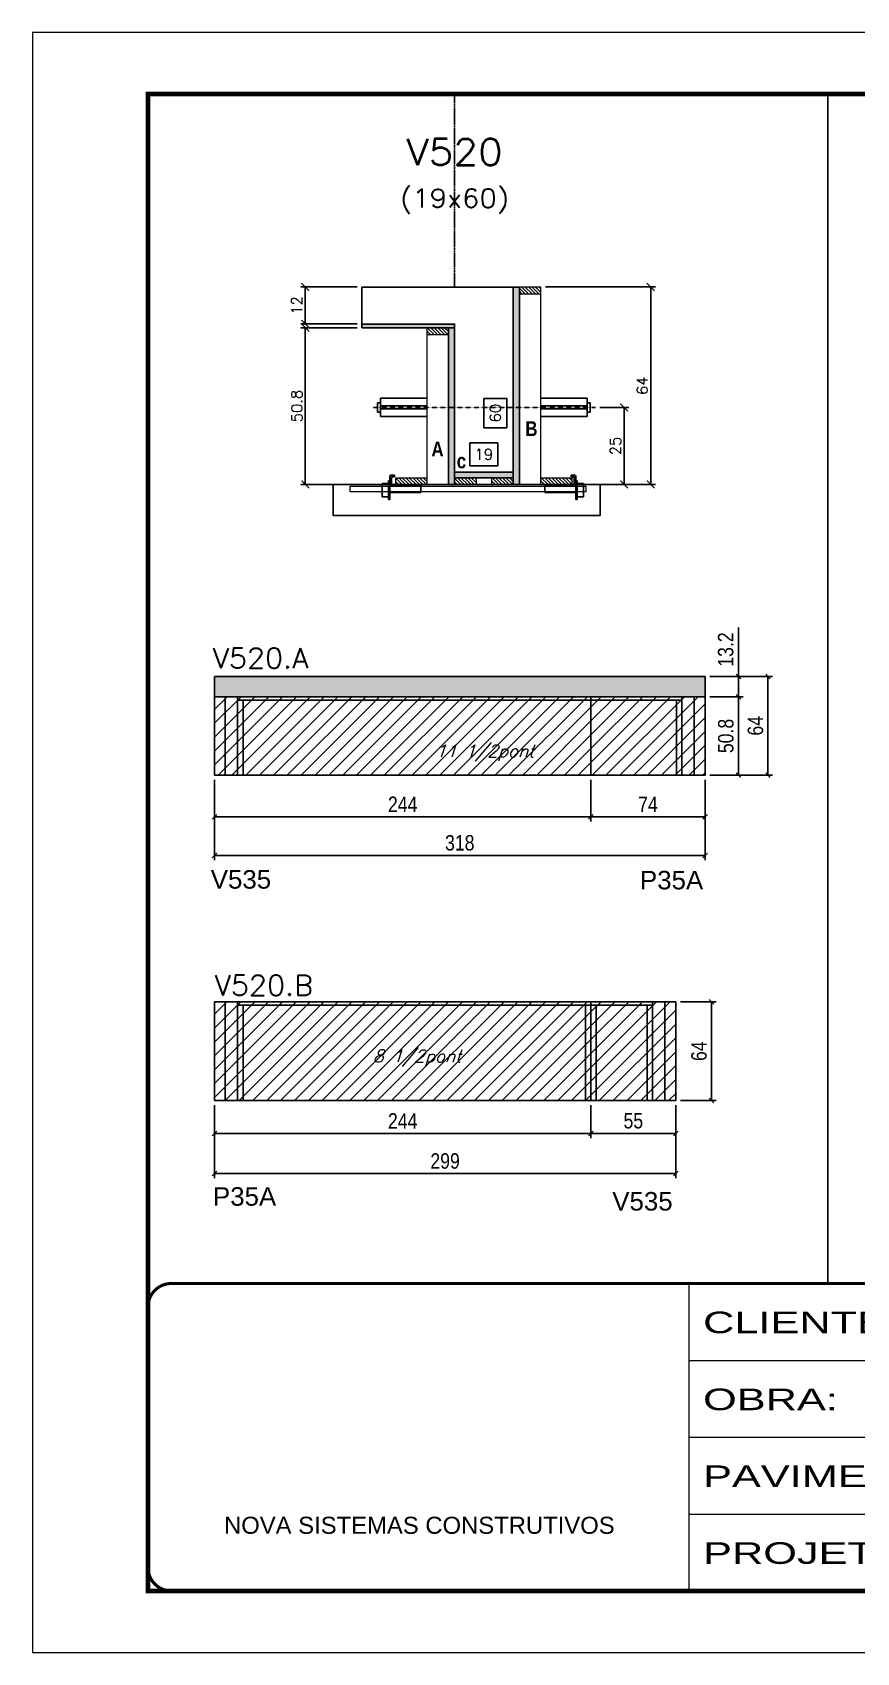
# Model space of a CAD drawing. Extents: x -21493 to -15213, y -12134 to 11887.
# Drawn here: x -16725 to -16191, y 5094 to 6144 of the extents above; entities that cross this region are included whole.
import ezdxf
from ezdxf.enums import TextEntityAlignment as Align

# ---------------------------------------------------------------- set-up
doc = ezdxf.new("R2010")
doc.units = 0
for name, pattern in [('CONTINUO', [0]), ('DASHED', [0.75, 0.5, -0.25]), ('HIDDEN', [0.375, 0.25, -0.125])]:
    doc.linetypes.add(name, pattern=pattern)
for name, color, linetype in [('5', 5, 'Continuous'), ('barrote', 251, 'Continuous'), ('COTA', 241, 'Continuous'), ('Cota Seção (2x)', 4, 'Continuous'), ('detalhes', 4, 'Continuous'), ('Painéis', 200, 'Continuous'), ('presilha', 1, 'Continuous'), ('Reaproveitamento', 251, 'Continuous'), ('SARR_2.2x7', 40, 'Continuous'), ('SARR_3.5x7', 81, 'Continuous'), ('TENSOR', 3, 'Continuous'), ('texto', 7, 'Continuous'), ('Texto de Titulo', 7, 'Continuous'), ('Texto Qtd Sarr', 242, 'Continuous')]:
    doc.layers.add(name, color=color, linetype=linetype)
for name, color, linetype, lineweight in [('CONCRETO', 251, 'Continuous', 25), ('Folhas', 255, 'Continuous', 9), ('Hachura', 251, 'Continuous', 9), ('Madeira', 126, 'Continuous', 18), ('SARRAFO DE PRESSAO', 251, 'DASHED', 9), ('SCO-___-LAJ', 2, 'Continuous', 0), ('Texto Seção', 7, 'Continuous', 15)]:
    doc.layers.add(name, color=color, linetype=linetype, lineweight=lineweight)
doc.styles.add('ARIAL', font='arial.ttf')
doc.styles.add('COTA TECNICA', font='techl___.ttf', dxfattribs={"height": 10})
doc.styles.add('REGUA-120', font='ROMANS.shx', dxfattribs={"height": 15})
doc.styles.add('Romans', font='romans.shx')
doc.styles.get("Standard").update_dxf_attribs({"font": 'arial.ttf'})
doc.styles.add('TECNICA', font='techb___.ttf', dxfattribs={"height": 10})
doc.styles.add('Tecnologia', font='')
doc.styles.get('Tecnologia').set_extended_font_data('Forgotten Futurist')
doc.dimstyles.new('Cota Seção (2x)', dxfattribs={"dimtxt": 7, "dimasz": 5, "dimexe": 3, "dimexo": 3, "dimgap": 2, "dimtad": 3, "dimdec": 1, "dimlfac": 0.5, "dimzin": 12, "dimdsep": 46, "dimtxsty": 'Romans', "dimblk": 'ARCHTICK', "dimcen": 0, "dimclrd": 4, "dimclre": 4, "dimclrt": 1, "dimadec": 1, "dimazin": 3, "dimtfac": 1, "dimtdec": 1, "dimtmove": 0, "dimatfit": 3, "dimldrblk": 'OBLIQUE', "dimfxl": 1, "dimtolj": 1, "dimtzin": 12, "dimarcsym": 0})
doc.dimstyles.new('Cota Seção interna', dxfattribs={"dimtxt": 7, "dimasz": 6, "dimexe": 0.18, "dimexo": 2, "dimgap": -4, "dimtad": 3, "dimdec": 1, "dimlfac": 0.5, "dimzin": 12, "dimdsep": 46, "dimtxsty": 'Romans', "dimblk": 'ARCHTICK', "dimcen": 0.09, "dimse1": 1, "dimse2": 1, "dimsd1": 1, "dimsd2": 1, "dimclrd": 180, "dimclre": 5, "dimclrt": 1, "dimadec": 0, "dimazin": 3, "dimtfac": 1, "dimtdec": 1, "dimtofl": 0, "dimtmove": 0, "dimatfit": 3, "dimldrblk": 'ARCHTICK', "dimfxl": 1, "dimtolj": 1, "dimtzin": 0, "dimarcsym": 0})
doc.dimstyles.new('PAINEL', dxfattribs={"dimtxt": 10, "dimasz": 3, "dimexe": 3, "dimexo": 3, "dimgap": 3, "dimtad": 1, "dimdec": 1, "dimzin": 12, "dimdsep": 46, "dimtxsty": 'COTA TECNICA', "dimblk1": 'OBLIQUE', "dimblk2": 'OBLIQUE', "dimsah": 1, "dimcen": 0.9, "dimclrd": 4, "dimclre": 4, "dimclrt": 240, "dimadec": 1, "dimazin": 3, "dimtfac": 1, "dimtdec": 1, "dimtmove": 0, "dimatfit": 3, "dimfxl": 1, "dimtolj": 1, "dimtzin": 12, "dimarcsym": 0})
pattern_1 = [(45, (-157032.1976, -19152.8167), (-4.49012806, 4.49012806), [])]

# ---------------------------------------------------------------- blocks, each defined once
blk = doc.blocks.new('_Oblique')
at = {"color": 0, "linetype": 'ByBlock', "lineweight": -2}
blk.add_line((-0.5, -0.5), (0.5, 0.5), dxfattribs=at)
blk = doc.blocks.new('*D187')
at = {"layer": 'COTA', "color": 4, "linetype": 'ByBlock', "lineweight": -2, "transparency": 16777216}
for p, q in [((-16606.9, 5660), (-16606.9, 5607.9)), ((-16288.9, 5660), (-16288.9, 5607.9)), ((-16606.9, 5610.9), (-16288.9, 5610.9))]:
    blk.add_line(p, q, dxfattribs=at)
at = {"layer": 'Defpoints', "color": 0, "linetype": 'ByBlock', "transparency": 16777216}
for p in [(-16606.9, 5663), (-16288.9, 5663), (-16288.9, 5610.9)]:
    blk.add_point(p, dxfattribs=at)
at = {"layer": 'COTA', "color": 4, "linetype": 'ByBlock', "lineweight": -2, "transparency": 16777216, "xscale": 3, "yscale": 3, "zscale": 3, "rotation": 180}
blk.add_blockref('_Oblique', (-16606.9, 5610.9), dxfattribs=at)
at = {"layer": 'COTA', "color": 4, "linetype": 'ByBlock', "lineweight": -2, "transparency": 16777216, "xscale": 3, "yscale": 3, "zscale": 3}
blk.add_blockref('_Oblique', (-16288.9, 5610.9), dxfattribs=at)
at = {"layer": 'COTA', "color": 240, "linetype": 'ByBlock', "transparency": 16777216, "insert": (-16447.9, 5619.1), "char_height": 10, "attachment_point": 5, "style": 'COTA TECNICA'}
blk.add_mtext('\\A1;318', dxfattribs=at)
blk = doc.blocks.new('*D188')
at = {"layer": 'COTA', "color": 4, "linetype": 'ByBlock', "lineweight": -2, "transparency": 16777216}
for p, q in [((-16606.9, 5449.1), (-16606.9, 5401.8)), ((-16307.9, 5449.1), (-16307.9, 5401.8)), ((-16606.9, 5404.8), (-16307.9, 5404.8))]:
    blk.add_line(p, q, dxfattribs=at)
at = {"layer": 'Defpoints', "color": 0, "linetype": 'ByBlock', "transparency": 16777216}
for p in [(-16606.9, 5452.1), (-16307.9, 5452.1), (-16307.9, 5404.8)]:
    blk.add_point(p, dxfattribs=at)
at = {"layer": 'COTA', "color": 4, "linetype": 'ByBlock', "lineweight": -2, "transparency": 16777216, "xscale": 3, "yscale": 3, "zscale": 3, "rotation": 180}
blk.add_blockref('_Oblique', (-16606.9, 5404.8), dxfattribs=at)
at = {"layer": 'COTA', "color": 4, "linetype": 'ByBlock', "lineweight": -2, "transparency": 16777216, "xscale": 3, "yscale": 3, "zscale": 3}
blk.add_blockref('_Oblique', (-16307.9, 5404.8), dxfattribs=at)
at = {"layer": 'COTA', "color": 240, "linetype": 'ByBlock', "transparency": 16777216, "insert": (-16457.4, 5412.9), "char_height": 10, "attachment_point": 5, "style": 'COTA TECNICA'}
blk.add_mtext('\\A1;299', dxfattribs=at)
blk = doc.blocks.new('*D189')
at = {"layer": 'COTA', "color": 4, "linetype": 'ByBlock', "lineweight": -2, "transparency": 16777216}
for p, q in [((-16285.9, 5713.8), (-16264.3, 5713.8)), ((-16267.3, 5663), (-16267.3, 5713.8)), ((-16285.9, 5663), (-16264.3, 5663))]:
    blk.add_line(p, q, dxfattribs=at)
at = {"layer": 'Defpoints', "color": 0, "linetype": 'ByBlock', "transparency": 16777216}
for p in [(-16288.9, 5713.8), (-16267.3, 5713.8), (-16288.9, 5663)]:
    blk.add_point(p, dxfattribs=at)
at = {"layer": 'COTA', "color": 4, "linetype": 'ByBlock', "lineweight": -2, "transparency": 16777216, "xscale": 3, "yscale": 3, "zscale": 3}
for p, rotation in [((-16267.3, 5713.8), 90), ((-16267.3, 5663), 270)]:
    blk.add_blockref('_Oblique', p, dxfattribs=dict(at, rotation=rotation))
at = {"layer": 'COTA', "color": 240, "linetype": 'ByBlock', "transparency": 16777216, "insert": (-16275.4, 5688.4), "char_height": 10, "attachment_point": 5, "rotation": 90, "style": 'COTA TECNICA'}
blk.add_mtext('\\A1;50.8', dxfattribs=at)
blk = doc.blocks.new('*D190')
at = {"layer": 'COTA', "color": 4, "linetype": 'ByBlock', "lineweight": -2, "transparency": 16777216}
for p, q in [((-16267.3, 5727), (-16267.3, 5758.7)), ((-16285.9, 5727), (-16264.3, 5727)), ((-16267.3, 5713.8), (-16267.3, 5727)), ((-16285.9, 5713.8), (-16264.3, 5713.8))]:
    blk.add_line(p, q, dxfattribs=at)
at = {"layer": 'Defpoints', "color": 0, "linetype": 'ByBlock', "transparency": 16777216}
for p in [(-16288.9, 5727), (-16267.3, 5727), (-16288.9, 5713.8)]:
    blk.add_point(p, dxfattribs=at)
at = {"layer": 'COTA', "color": 4, "linetype": 'ByBlock', "lineweight": -2, "transparency": 16777216, "xscale": 3, "yscale": 3, "zscale": 3}
for p, rotation in [((-16267.3, 5727), 90), ((-16267.3, 5713.8), 270)]:
    blk.add_blockref('_Oblique', p, dxfattribs=dict(at, rotation=rotation))
at = {"layer": 'COTA', "color": 240, "linetype": 'ByBlock', "transparency": 16777216, "insert": (-16275.5, 5744.4), "char_height": 10, "attachment_point": 5, "rotation": 90, "style": 'COTA TECNICA'}
blk.add_mtext('\\A1;13.2', dxfattribs=at)
blk = doc.blocks.new('*D191')
at = {"layer": 'COTA', "color": 4, "linetype": 'ByBlock', "lineweight": -2, "transparency": 16777216}
for p, q in [((-16285.9, 5727), (-16245.1, 5727)), ((-16248.1, 5663), (-16248.1, 5727)), ((-16285.9, 5663), (-16245.1, 5663))]:
    blk.add_line(p, q, dxfattribs=at)
at = {"layer": 'Defpoints', "color": 0, "linetype": 'ByBlock', "transparency": 16777216}
for p in [(-16288.9, 5727), (-16248.1, 5727), (-16288.9, 5663)]:
    blk.add_point(p, dxfattribs=at)
at = {"layer": 'COTA', "color": 4, "linetype": 'ByBlock', "lineweight": -2, "transparency": 16777216, "xscale": 3, "yscale": 3, "zscale": 3}
for p, rotation in [((-16248.1, 5727), 90), ((-16248.1, 5663), 270)]:
    blk.add_blockref('_Oblique', p, dxfattribs=dict(at, rotation=rotation))
at = {"layer": 'COTA', "color": 240, "linetype": 'ByBlock', "transparency": 16777216, "insert": (-16256.2, 5695), "char_height": 10, "attachment_point": 5, "rotation": 90, "style": 'COTA TECNICA'}
blk.add_mtext('\\A1;64', dxfattribs=at)
blk = doc.blocks.new('*D192')
at = {"layer": 'COTA', "color": 4, "linetype": 'ByBlock', "lineweight": -2, "transparency": 16777216}
for p, q in [((-16304.9, 5516.1), (-16281.7, 5516.1)), ((-16284.7, 5516.1), (-16284.7, 5452.1)), ((-16304.9, 5452.1), (-16281.7, 5452.1))]:
    blk.add_line(p, q, dxfattribs=at)
at = {"layer": 'Defpoints', "color": 0, "linetype": 'ByBlock', "transparency": 16777216}
for p in [(-16307.9, 5516.1), (-16307.9, 5452.1), (-16284.7, 5452.1)]:
    blk.add_point(p, dxfattribs=at)
at = {"layer": 'COTA', "color": 4, "linetype": 'ByBlock', "lineweight": -2, "transparency": 16777216, "xscale": 3, "yscale": 3, "zscale": 3}
for p, rotation in [((-16284.7, 5516.1), 90), ((-16284.7, 5452.1), 270)]:
    blk.add_blockref('_Oblique', p, dxfattribs=dict(at, rotation=rotation))
at = {"layer": 'COTA', "color": 240, "linetype": 'ByBlock', "transparency": 16777216, "insert": (-16292.8, 5484.1), "char_height": 10, "attachment_point": 5, "rotation": 90, "style": 'COTA TECNICA'}
blk.add_mtext('\\A1;64', dxfattribs=at)
blk = doc.blocks.new('*D193')
at = {"layer": 'COTA', "color": 4, "linetype": 'ByBlock', "lineweight": -2, "transparency": 16777216}
for p, q in [((-16606.9, 5660), (-16606.9, 5633)), ((-16362.9, 5660), (-16362.9, 5633)), ((-16606.9, 5636), (-16362.9, 5636))]:
    blk.add_line(p, q, dxfattribs=at)
at = {"layer": 'Defpoints', "color": 0, "linetype": 'ByBlock', "transparency": 16777216}
for p in [(-16606.9, 5663), (-16362.9, 5663), (-16362.9, 5636)]:
    blk.add_point(p, dxfattribs=at)
at = {"layer": 'COTA', "color": 4, "linetype": 'ByBlock', "lineweight": -2, "transparency": 16777216, "xscale": 3, "yscale": 3, "zscale": 3, "rotation": 180}
blk.add_blockref('_Oblique', (-16606.9, 5636), dxfattribs=at)
at = {"layer": 'COTA', "color": 4, "linetype": 'ByBlock', "lineweight": -2, "transparency": 16777216, "xscale": 3, "yscale": 3, "zscale": 3}
blk.add_blockref('_Oblique', (-16362.9, 5636), dxfattribs=at)
at = {"layer": 'COTA', "color": 240, "linetype": 'ByBlock', "transparency": 16777216, "insert": (-16484.9, 5644.1), "char_height": 10, "attachment_point": 5, "style": 'COTA TECNICA'}
blk.add_mtext('\\A1;244', dxfattribs=at)
blk = doc.blocks.new('*D194')
at = {"layer": 'COTA', "color": 4, "linetype": 'ByBlock', "lineweight": -2, "transparency": 16777216}
for p, q in [((-16362.9, 5660), (-16362.9, 5633)), ((-16288.9, 5660), (-16288.9, 5633)), ((-16362.9, 5636), (-16288.9, 5636))]:
    blk.add_line(p, q, dxfattribs=at)
at = {"layer": 'Defpoints', "color": 0, "linetype": 'ByBlock', "transparency": 16777216}
for p in [(-16362.9, 5663), (-16288.9, 5663), (-16288.9, 5636)]:
    blk.add_point(p, dxfattribs=at)
at = {"layer": 'COTA', "color": 4, "linetype": 'ByBlock', "lineweight": -2, "transparency": 16777216, "xscale": 3, "yscale": 3, "zscale": 3, "rotation": 180}
blk.add_blockref('_Oblique', (-16362.9, 5636), dxfattribs=at)
at = {"layer": 'COTA', "color": 4, "linetype": 'ByBlock', "lineweight": -2, "transparency": 16777216, "xscale": 3, "yscale": 3, "zscale": 3}
blk.add_blockref('_Oblique', (-16288.9, 5636), dxfattribs=at)
at = {"layer": 'COTA', "color": 240, "linetype": 'ByBlock', "transparency": 16777216, "insert": (-16325.9, 5644.1), "char_height": 10, "attachment_point": 5, "style": 'COTA TECNICA'}
blk.add_mtext('\\A1;74', dxfattribs=at)
blk = doc.blocks.new('*D195')
at = {"layer": 'COTA', "color": 4, "linetype": 'ByBlock', "lineweight": -2, "transparency": 16777216}
for p, q in [((-16606.9, 5449.1), (-16606.9, 5427.8)), ((-16362.9, 5449.1), (-16362.9, 5427.8)), ((-16606.9, 5430.8), (-16362.9, 5430.8))]:
    blk.add_line(p, q, dxfattribs=at)
at = {"layer": 'Defpoints', "color": 0, "linetype": 'ByBlock', "transparency": 16777216}
for p in [(-16606.9, 5452.1), (-16362.9, 5452.1), (-16362.9, 5430.8)]:
    blk.add_point(p, dxfattribs=at)
at = {"layer": 'COTA', "color": 4, "linetype": 'ByBlock', "lineweight": -2, "transparency": 16777216, "xscale": 3, "yscale": 3, "zscale": 3, "rotation": 180}
blk.add_blockref('_Oblique', (-16606.9, 5430.8), dxfattribs=at)
at = {"layer": 'COTA', "color": 4, "linetype": 'ByBlock', "lineweight": -2, "transparency": 16777216, "xscale": 3, "yscale": 3, "zscale": 3}
blk.add_blockref('_Oblique', (-16362.9, 5430.8), dxfattribs=at)
at = {"layer": 'COTA', "color": 240, "linetype": 'ByBlock', "transparency": 16777216, "insert": (-16484.9, 5438.9), "char_height": 10, "attachment_point": 5, "style": 'COTA TECNICA'}
blk.add_mtext('\\A1;244', dxfattribs=at)
blk = doc.blocks.new('*D196')
at = {"layer": 'COTA', "color": 4, "linetype": 'ByBlock', "lineweight": -2, "transparency": 16777216}
for p, q in [((-16362.9, 5449.1), (-16362.9, 5427.8)), ((-16307.9, 5449.1), (-16307.9, 5427.8)), ((-16362.9, 5430.8), (-16307.9, 5430.8))]:
    blk.add_line(p, q, dxfattribs=at)
at = {"layer": 'Defpoints', "color": 0, "linetype": 'ByBlock', "transparency": 16777216}
for p in [(-16362.9, 5452.1), (-16307.9, 5452.1), (-16307.9, 5430.8)]:
    blk.add_point(p, dxfattribs=at)
at = {"layer": 'COTA', "color": 4, "linetype": 'ByBlock', "lineweight": -2, "transparency": 16777216, "xscale": 3, "yscale": 3, "zscale": 3, "rotation": 180}
blk.add_blockref('_Oblique', (-16362.9, 5430.8), dxfattribs=at)
at = {"layer": 'COTA', "color": 4, "linetype": 'ByBlock', "lineweight": -2, "transparency": 16777216, "xscale": 3, "yscale": 3, "zscale": 3}
blk.add_blockref('_Oblique', (-16307.9, 5430.8), dxfattribs=at)
at = {"layer": 'COTA', "color": 240, "linetype": 'ByBlock', "transparency": 16777216, "insert": (-16335.4, 5439), "char_height": 10, "attachment_point": 5, "style": 'COTA TECNICA'}
blk.add_mtext('\\A1;55', dxfattribs=at)
blk = doc.blocks.new('titulo1')
at = {"layer": 'Defpoints', "color": 252, "linetype": 'HIDDEN', "ltscale": 2}
blk.add_line((0, 0), (0, 125), dxfattribs=at)
at = {"layer": 'Defpoints', "style": 'Romans', "oblique": 15}
blk.add_attdef('FOLHA', text='', height=10, dxfattribs=at).set_placement((0, 15.6), align=Align.MIDDLE_CENTER)
at = {"layer": 'Texto Qtd Sarr', "color": 3, "style": 'Romans', "oblique": 15}
for tag, height, p in [('TITULO', 17, (0, 71.4)), ('SEÇÃO', 12, (0, 41.5))]:
    blk.add_attdef(tag, text='', height=height, dxfattribs=at).set_placement(p, align=Align.MIDDLE_CENTER)
blk = doc.blocks.new('_ArchTick')
at = {"color": 0, "linetype": 'ByBlock', "const_width": 0.15}
blk.add_lwpolyline([(-0.5, -0.5), (0.5, 0.5)], dxfattribs=at)
blk = doc.blocks.new('*D197')
at = {"layer": 'COTA', "color": 4, "lineweight": -2, "transparency": 16777216}
for p, q in [((-16514.3, 5953), (-16551, 5953)), ((-16548, 5851.4), (-16548, 5953)), ((-16496.7, 5851.4), (-16551, 5851.4))]:
    blk.add_line(p, q, dxfattribs=at)
at = {"layer": 'Defpoints', "color": 0, "transparency": 16777216}
for p in [(-16548, 5953), (-16511.3, 5953), (-16493.7, 5851.4)]:
    blk.add_point(p, dxfattribs=at)
at = {"layer": 'COTA', "color": 4, "lineweight": -2, "transparency": 16777216, "xscale": 5, "yscale": 5, "zscale": 5}
for p, rotation in [((-16548, 5953), 90), ((-16548, 5851.4), 270)]:
    blk.add_blockref('_ArchTick', p, dxfattribs=dict(at, rotation=rotation))
at = {"layer": 'COTA', "color": 1, "transparency": 16777216, "insert": (-16553.5, 5902.2), "char_height": 7, "attachment_point": 5, "rotation": 90, "style": 'Romans'}
blk.add_mtext('\\A1;50.8', dxfattribs=at)
blk = doc.blocks.new('*D198')
at = {"layer": 'COTA', "color": 4, "lineweight": -2, "transparency": 16777216}
for p, q in [((-16514.3, 5979.4), (-16551, 5979.4)), ((-16548, 5955.4), (-16548, 5979.4)), ((-16514.3, 5955.4), (-16551, 5955.4))]:
    blk.add_line(p, q, dxfattribs=at)
at = {"layer": 'Defpoints', "color": 0, "transparency": 16777216}
for p in [(-16548, 5979.4), (-16511.3, 5979.4), (-16511.3, 5955.4)]:
    blk.add_point(p, dxfattribs=at)
at = {"layer": 'COTA', "color": 4, "lineweight": -2, "transparency": 16777216, "xscale": 5, "yscale": 5, "zscale": 5}
for p, rotation in [((-16548, 5979.4), 90), ((-16548, 5955.4), 270)]:
    blk.add_blockref('_ArchTick', p, dxfattribs=dict(at, rotation=rotation))
at = {"layer": 'COTA', "color": 1, "transparency": 16777216, "insert": (-16553.5, 5967.4), "char_height": 7, "attachment_point": 5, "rotation": 90, "style": 'Romans'}
blk.add_mtext('\\A1;12', dxfattribs=at)
blk = doc.blocks.new('*D199')
at = {"layer": 'Cota Seção (2x)', "color": 180, "lineweight": -2, "transparency": 16777216}
for p, q in [((-16417.3, 5907.1), (-16432.3, 5907.1)), ((-16432.3, 5907.1), (-16432.3, 5888.1)), ((-16417.3, 5888.1), (-16417.3, 5907.1)), ((-16432.3, 5888.1), (-16417.3, 5888.1))]:
    blk.add_line(p, q, dxfattribs=at)
at = {"layer": 'Defpoints', "color": 0, "transparency": 16777216}
for p in [(-16451.3, 5979.4), (-16413.3, 5979.4), (-16451.3, 5859.4)]:
    blk.add_point(p, dxfattribs=at)
at = {"layer": 'Cota Seção (2x)', "color": 1, "transparency": 16777216, "insert": (-16424.8, 5897.6), "char_height": 7, "attachment_point": 5, "rotation": 90, "style": 'Romans'}
blk.add_mtext('\\A1;60', dxfattribs=at)
blk = doc.blocks.new('PRESILHA METÁLICA 1')
at = {"layer": 'presilha'}
for p, q in [((7.5, 10.6), (7.5, 19.9)), ((12, 21), (8.6, 21)), ((9, 11.6), (9, 18.9)), ((12, 19.5), (9.6, 19.5)), ((12, 21), (12, 19.5)), ((0, 13), (6, 13)), ((0, 13), (0, 0)), ((6, 0), (0, 0)), ((6, 15.5), (7.5, 15.5)), ((6, -2.5), (6, 15.5)), ((6, 13), (6, 0)), ((7.5, 15.5), (7.5, -2.5)), ((37.5, 4.1), (7.5, 4.1)), ((37.5, 11), (9.6, 11)), ((37.5, 11), (37.5, 4.1)), ((7.5, -2.5), (6, -2.5))]:
    blk.add_line(p, q, dxfattribs=at)
for centre, radius, start, end in [((8.6, 19.9), 1.14, 90, 180), ((9.6, 18.9), 0.57, 90, 180), ((9.6, 11.6), 0.57, 180, 270)]:
    blk.add_arc(centre, radius, start, end, dxfattribs=at)
blk = doc.blocks.new('*D200')
at = {"layer": 'Cota Seção (2x)', "color": 180, "lineweight": -2, "transparency": 16777216}
for p, q in [((-16423.3, 5878.4), (-16441.3, 5878.4)), ((-16441.3, 5878.4), (-16441.3, 5863.4)), ((-16423.3, 5863.4), (-16423.3, 5878.4)), ((-16441.3, 5863.4), (-16423.3, 5863.4))]:
    blk.add_line(p, q, dxfattribs=at)
at = {"layer": 'Defpoints', "color": 0, "transparency": 16777216}
for p in [(-16451.3, 5859.4), (-16451.3, 5851.4), (-16413.3, 5851.4)]:
    blk.add_point(p, dxfattribs=at)
at = {"layer": 'Cota Seção (2x)', "color": 1, "transparency": 16777216, "insert": (-16432.3, 5870.9), "char_height": 7, "attachment_point": 5, "style": 'Romans'}
blk.add_mtext('\\A1;19', dxfattribs=at)
blk = doc.blocks.new('*D201')
at = {"layer": 'COTA', "color": 4, "lineweight": -2, "transparency": 16777216}
for p, q in [((-16392.3, 5979.4), (-16321.1, 5979.4)), ((-16324.1, 5979.4), (-16324.1, 5851.4)), ((-16392.3, 5851.4), (-16321.1, 5851.4))]:
    blk.add_line(p, q, dxfattribs=at)
at = {"layer": 'Defpoints', "color": 0, "transparency": 16777216}
for p in [(-16395.3, 5979.4), (-16395.3, 5851.4), (-16324.1, 5851.4)]:
    blk.add_point(p, dxfattribs=at)
at = {"layer": 'COTA', "color": 4, "lineweight": -2, "transparency": 16777216, "xscale": 5, "yscale": 5, "zscale": 5}
for p, rotation in [((-16324.1, 5979.4), 90), ((-16324.1, 5851.4), 270)]:
    blk.add_blockref('_ArchTick', p, dxfattribs=dict(at, rotation=rotation))
at = {"layer": 'COTA', "color": 1, "transparency": 16777216, "insert": (-16329.6, 5915.4), "char_height": 7, "attachment_point": 5, "rotation": 90, "style": 'Romans'}
blk.add_mtext('\\A1;64', dxfattribs=at)
blk = doc.blocks.new('*D221')
at = {"layer": 'COTA', "color": 4, "lineweight": -2, "transparency": 16777216}
for p, q in [((-16357, 5901.3), (-16338.4, 5901.3)), ((-16341.4, 5901.3), (-16341.4, 5851.4)), ((-16357, 5851.4), (-16338.4, 5851.4))]:
    blk.add_line(p, q, dxfattribs=at)
at = {"layer": 'Defpoints', "color": 0, "transparency": 16777216}
for p in [(-16360, 5901.3), (-16360, 5851.4), (-16341.4, 5851.4)]:
    blk.add_point(p, dxfattribs=at)
at = {"layer": 'COTA', "color": 4, "lineweight": -2, "transparency": 16777216, "xscale": 5, "yscale": 5, "zscale": 5}
for p, rotation in [((-16341.4, 5901.3), 90), ((-16341.4, 5851.4), 270)]:
    blk.add_blockref('_ArchTick', p, dxfattribs=dict(at, rotation=rotation))
at = {"layer": 'COTA', "color": 1, "transparency": 16777216, "insert": (-16346.9, 5876.3), "char_height": 7, "attachment_point": 5, "rotation": 90, "style": 'Romans'}
blk.add_mtext('\\A1;25', dxfattribs=at)
blk = doc.blocks.new('9999999999')
at = {"color": 30, "linetype": 'CONTINUO'}
for p, q in [((98564.6, 34230.2), (98564.6, 34429.4)), ((98564.6, 34379.6), (99584, 34379.6)), ((98564.6, 34329.8), (99488, 34329.8)), ((98564.6, 34280), (99488, 34280))]:
    blk.add_line(p, q, dxfattribs=at)
at = {"color": 30, "linetype": 'CONTINUO', "const_width": 2}
blk.add_lwpolyline([(99584, 34230.2), (99584, 34414.4, 0.414214), (99569, 34429.4), (98229, 34429.4, 0.414214), (98214, 34414.4), (98214, 34245.2, 0.414214), (98229, 34230.2), (99584, 34230.2)], format="xyb", dxfattribs=at)
at = {"layer": 'Folhas'}
blk.add_lwpolyline([(98139, 34190.2), (99624, 34190.2), (99624, 35240.2), (98139, 35240.2)], close=True, dxfattribs=at)
at = {"layer": 'Folhas', "color": 30, "const_width": 3}
blk.add_lwpolyline([(98214, 34230.2), (99584, 34230.2), (99584, 35200.2), (98214, 35200.2)], close=True, dxfattribs=at)
at = {"color": 7, "linetype": 'Continuous', "ltscale": 5, "style": 'ARIAL'}
blk.add_text('NOVA SISTEMAS CONSTRUTIVOS', height=11.059, dxfattribs=at).set_placement((98263.2, 34267.2))
at = {"layer": 'Folhas', "color": 7, "style": 'Tecnologia', "width": 1.5}
for s, p in [('CLIENTE:', (98573.7, 34397.2)), ('OBRA:', (98573.7, 34347.3)), ('PAVIMENTO:', (98573.7, 34297.5)), ('PROJETO:', (98573.7, 34247.7))]:
    blk.add_text(s, height=14, dxfattribs=at).set_placement(p)

msp = doc.modelspace()

# ---------------------------------------------------------------- hatches: boundary and pattern name
at = {"layer": 'COTA', "linetype": 'ByBlock'}
h = msp.add_hatch(dxfattribs=at)
h.set_pattern_fill('AR-CONC', color=256, scale=0.03)
h.set_pattern_definition([(50, (-155460.6976, -26044.2673), (5.46554007, -0.47817257), [0.5715, -6.2865]), (355, (-155460.6976, -26044.2673), (-1.05730264, 5.73170536), [0.4572, -5.02921753]), (100.4514447, (-155460.242, -26044.307), (4.40823741, 5.25353256), [0.48570026, -5.34270734]), (46.1842, (-155460.6976, -26042.743), (8.13237123, -1.26126984), [0.85725, -9.42975]), (96.6355576, (-155460.02, -26042.8484), (7.122124, 7.42278374), [0.7285507, -8.01406824]), (351.184151, (-155460.698, -26042.743), (7.122124, 7.42278374), [0.685799, -7.54379196]), (21, (-155459.9356, -26043.1243), (4.54843174, -3.06795595), [0.5715, -6.2865]), (326, (-155459.9356, -26043.1243), (1.85406085, 5.52563898), [0.4572, -5.0292]), (71.451445, (-155459.5566, -26043.38), (6.40249258, 2.45768307), [0.48570026, -5.34269813]), (37.5, (-155460.6976, -26044.2673), (0.092658098, 2.536651166), [0, -4.96824, 0, -5.1054, 0, -5.04825]), (7.5, (-155460.6976, -26044.2673), (2.004589875, 3.005417245), [0, -2.91084, 0, -4.85394, 0, -1.92405]), (327.5, (-155462.3969, -26044.2673), (4.067717855, -0.17186232), [0, -1.905, 0, -5.9436, 0, -7.8867]), (317.5, (-155463.159, -26044.2673), (4.44387544, 0.76279473), [0, -2.4765, 0, -3.94716, 0, -5.6007])])
h.paths.add_polyline_path([(-16288.88, 5713.8), (-16288.88, 5727), (-16606.88, 5727), (-16606.88, 5713.8)])
at = {"layer": 'Hachura'}
h = msp.add_hatch(color=256, dxfattribs=at)
h.dxf.hatch_style = 1
h.paths.add_polyline_path([(-16413.27, 5979.36), (-16409.27, 5979.36), (-16409.27, 5851.36), (-16413.27, 5851.36)])
h = msp.add_hatch(dxfattribs=at)
h.set_pattern_fill('ANSI31', color=256, scale=0.5, angle=270, style=0)
h.set_pattern_definition([(315, (6398.5534, -2328.2851), (1.12253202, 1.12253202), [])])
h.paths.add_polyline_path([(-16395.27, 5974.96), (-16395.27, 5979.36), (-16409.27, 5979.36), (-16409.27, 5974.96)])
h = msp.add_hatch(color=256, dxfattribs=at)
h.dxf.hatch_style = 1
h.paths.add_polyline_path([(-16451.27, 5952.96), (-16451.27, 5955.36), (-16511.27, 5955.36), (-16511.27, 5952.96)])
h = msp.add_hatch(dxfattribs=at)
h.set_pattern_fill('ANSI31', color=256, scale=0.5, angle=270, style=0)
h.set_pattern_definition([(315, (6458.5534, -2354.6851), (1.12253202, 1.12253202), [])])
h.paths.add_polyline_path([(-16455.27, 5948.56), (-16455.27, 5952.96), (-16469.27, 5952.96), (-16469.27, 5948.56)])
h = msp.add_hatch(color=256, dxfattribs=at)
h.dxf.hatch_style = 1
h.paths.add_polyline_path([(-16455.27, 5952.96), (-16451.27, 5952.96), (-16451.27, 5851.36), (-16455.27, 5851.36)])
h = msp.add_hatch(color=256, dxfattribs=at)
h.dxf.hatch_style = 1
h.paths.add_polyline_path([(-16413.27, 5855.76), (-16413.27, 5859.36), (-16451.27, 5859.36), (-16451.27, 5855.76)])
h = msp.add_hatch(dxfattribs=at)
h.set_pattern_fill('ANSI31', color=256, scale=0.5, angle=270, style=0)
h.set_pattern_definition([(315, (6458.5534, -2378.2851), (1.12253202, 1.12253202), [])])
h.paths.add_polyline_path([(-16489.27, 5851.36), (-16489.27, 5855.76), (-16469.27, 5855.76), (-16469.27, 5851.36)])
h = msp.add_hatch(dxfattribs=at)
h.set_pattern_fill('ANSI31', color=256, scale=0.5, angle=270, style=0)
h.set_pattern_definition([(315, (6467.3534, -2378.2851), (1.12253202, 1.12253202), [])])
h.paths.add_polyline_path([(-16451.27, 5851.36), (-16451.27, 5855.76), (-16437.27, 5855.76), (-16437.27, 5851.36)])
h = msp.add_hatch(dxfattribs=at)
h.set_pattern_fill('ANSI31', color=256, scale=0.5, angle=270, style=0)
h.set_pattern_definition([(315, (6467.3555, -2378.2851), (1.12253202, 1.12253202), [])])
h.paths.add_polyline_path([(-16413.27, 5851.36), (-16413.27, 5855.76), (-16427.27, 5855.76), (-16427.27, 5851.36)])
h = msp.add_hatch(dxfattribs=at)
h.set_pattern_fill('ANSI31', color=256, scale=0.5, angle=270, style=0)
h.set_pattern_definition([(315, (6364.5534, -2378.2851), (1.12253202, 1.12253202), [])])
h.paths.add_polyline_path([(-16395.27, 5851.36), (-16395.27, 5855.76), (-16375.27, 5855.76), (-16375.27, 5851.36)])
at = {"layer": 'Reaproveitamento', "linetype": 'ByBlock'}
h = msp.add_hatch(dxfattribs=at)
h.set_pattern_fill('ANSI31', color=256, scale=2)
h.set_pattern_definition(pattern_1)
h.paths.add_polyline_path([(-16606.88, 5713.8), (-16606.88, 5663), (-16362.88, 5663), (-16362.88, 5713.8)])
h.paths.add_polyline_path([(-16471.99, 5669.41), (-16397.9, 5669.41), (-16392.4, 5685.38), (-16466.49, 5685.38)], flags=24)
h = msp.add_hatch(dxfattribs=at)
h.set_pattern_fill('ANSI31', color=256, scale=2)
h.set_pattern_definition(pattern_1)
h.paths.add_polyline_path([(-16362.88, 5713.8), (-16362.88, 5663), (-16288.88, 5663), (-16288.88, 5713.8)])
h = msp.add_hatch(dxfattribs=at)
h.set_pattern_fill('ANSI31', color=256, scale=2)
h.set_pattern_definition(pattern_1)
h.paths.add_polyline_path([(-16362.88, 5452.12), (-16362.88, 5516.12), (-16606.88, 5516.12), (-16606.88, 5452.12)])
h.paths.add_polyline_path([(-16511.99, 5471.61), (-16444.37, 5471.61), (-16438.87, 5487.58), (-16506.49, 5487.58)], flags=24)
h = msp.add_hatch(dxfattribs=at)
h.set_pattern_fill('ANSI31', color=256, scale=2)
h.set_pattern_definition(pattern_1)
h.paths.add_polyline_path([(-16362.88, 5452.12), (-16307.88, 5452.12), (-16307.88, 5516.12), (-16362.88, 5516.12)])

# ---------------------------------------------------------------- linework, layer by layer
at = {"ltscale": 3}
for p, q in [((-16501.27, 5904.33), (-16501.27, 5898.33)), ((-16499.27, 5904.33), (-16501.27, 5904.33)), ((-16499.27, 5907.33), (-16499.27, 5895.33)), ((-16499.27, 5907.33), (-16469.27, 5907.33)), ((-16469.27, 5902.33), (-16499.27, 5902.33)), ((-16365.27, 5907.33), (-16395.27, 5907.33)), ((-16395.27, 5902.33), (-16365.27, 5902.33)), ((-16365.27, 5907.33), (-16365.27, 5895.33)), ((-16363.27, 5904.33), (-16365.27, 5904.33)), ((-16363.27, 5904.33), (-16363.27, 5898.33)), ((-16499.27, 5898.33), (-16501.27, 5898.33)), ((-16469.27, 5900.33), (-16499.27, 5900.33)), ((-16499.27, 5895.33), (-16469.27, 5895.33)), ((-16395.27, 5900.33), (-16365.27, 5900.33)), ((-16365.27, 5895.33), (-16395.27, 5895.33)), ((-16365.27, 5898.33), (-16363.27, 5898.33))]:
    msp.add_line(p, q, dxfattribs=at)
at = {"layer": 'barrote'}
msp.add_lwpolyline([(-16356.9, 5831.36), (-16529.87, 5831.36), (-16529.87, 5851.36), (-16356.9, 5851.36)], close=True, dxfattribs=at)
at = {"layer": 'CONCRETO'}
msp.add_lwpolyline([(-16451.27, 5955.36), (-16511.27, 5955.36), (-16511.27, 5979.36), (-16413.27, 5979.36), (-16413.27, 5855.76), (-16413.27, 5855.76), (-16413.27, 5859.36), (-16451.27, 5859.36)], close=True, dxfattribs=at)
at = {"layer": 'COTA', "linetype": 'ByBlock'}
for p, q in [((-16209.23, 6104.36), (-16209.23, 5333.6)), ((-16288.88, 5727), (-16606.88, 5727)), ((-16606.88, 5727), (-16606.88, 5713.8)), ((-16288.88, 5713.8), (-16288.88, 5727))]:
    msp.add_line(p, q, dxfattribs=at)
at = {"layer": 'Madeira'}
for points in [[(-16395.27, 5974.96), (-16395.27, 5979.36), (-16409.27, 5979.36), (-16409.27, 5974.96)], [(-16395.27, 5979.36), (-16409.27, 5979.36), (-16409.27, 5851.36), (-16395.27, 5851.36)], [(-16455.27, 5948.56), (-16455.27, 5952.96), (-16469.27, 5952.96), (-16469.27, 5948.56)], [(-16455.27, 5952.96), (-16469.27, 5952.96), (-16469.27, 5851.36), (-16455.27, 5851.36)], [(-16489.27, 5851.36), (-16489.27, 5855.76), (-16469.27, 5855.76), (-16469.27, 5851.36)], [(-16451.27, 5851.36), (-16451.27, 5855.76), (-16437.27, 5855.76), (-16437.27, 5851.36)], [(-16413.27, 5851.36), (-16413.27, 5855.76), (-16427.27, 5855.76), (-16427.27, 5851.36)], [(-16395.27, 5851.36), (-16395.27, 5855.76), (-16375.27, 5855.76), (-16375.27, 5851.36)]]:
    msp.add_lwpolyline(points, close=True, dxfattribs=at)
at = {"layer": 'Painéis', "linetype": 'ByBlock'}
for p, q in [((-16606.88, 5713.8), (-16606.88, 5663)), ((-16288.88, 5713.8), (-16606.88, 5713.8)), ((-16362.88, 5713.8), (-16362.88, 5663)), ((-16288.88, 5663), (-16288.88, 5713.8)), ((-16606.88, 5663), (-16288.88, 5663)), ((-16606.88, 5452.12), (-16606.88, 5516.12)), ((-16606.88, 5516.12), (-16307.88, 5516.12)), ((-16362.88, 5452.12), (-16362.88, 5516.12)), ((-16307.88, 5516.12), (-16307.88, 5452.12)), ((-16307.88, 5452.12), (-16606.88, 5452.12))]:
    msp.add_line(p, q, dxfattribs=at)
at = {"layer": 'Painéis'}
for points in [[(-16413.27, 5979.36), (-16409.27, 5979.36), (-16409.27, 5851.36), (-16413.27, 5851.36)], [(-16451.27, 5952.96), (-16451.27, 5955.36), (-16511.27, 5955.36), (-16511.27, 5952.96)], [(-16455.27, 5952.96), (-16451.27, 5952.96), (-16451.27, 5851.36), (-16455.27, 5851.36)], [(-16413.27, 5855.76), (-16413.27, 5859.36), (-16451.27, 5859.36), (-16451.27, 5855.76)]]:
    msp.add_lwpolyline(points, close=True, dxfattribs=at)
at = {"layer": 'SARR_2.2x7', "linetype": 'Continuous'}
for p, q in [((-16599.88, 5713.8), (-16599.88, 5663)), ((-16295.88, 5713.8), (-16295.88, 5663)), ((-16303.88, 5711.6), (-16591.88, 5711.6)), ((-16599.88, 5516.12), (-16599.88, 5452.12)), ((-16322.88, 5513.92), (-16591.88, 5513.92)), ((-16314.88, 5516.12), (-16314.88, 5452.12))]:
    msp.add_line(p, q, dxfattribs=at)
at = {"layer": 'SARR_3.5x7'}
for p, q in [((-16591.88, 5713.8), (-16591.88, 5663)), ((-16303.88, 5713.8), (-16303.88, 5663)), ((-16588.38, 5711.6), (-16588.38, 5663)), ((-16307.38, 5711.6), (-16307.38, 5663)), ((-16591.88, 5516.12), (-16591.88, 5452.12)), ((-16588.38, 5513.92), (-16588.38, 5452.12)), ((-16366.38, 5513.92), (-16366.38, 5452.12)), ((-16359.38, 5513.92), (-16359.38, 5452.12)), ((-16326.38, 5513.92), (-16326.38, 5452.12)), ((-16322.88, 5516.12), (-16322.88, 5452.12))]:
    msp.add_line(p, q, dxfattribs=at)
at = {"layer": 'SCO-___-LAJ', "color": 1}
msp.add_lwpolyline([(-16365.91, 5850.03), (-16519.21, 5850.03), (-16519.21, 5846.83), (-16365.91, 5846.83)], close=True, dxfattribs=at)
at = {"layer": 'TENSOR', "linetype": 'HIDDEN', "ltscale": 0.5}
msp.add_line((-16504.27, 5901.33), (-16359.96, 5901.33), dxfattribs=at)

# ---------------------------------------------------------------- block references
at = {"layer": 'presilha', "yscale": 0.6666666666666666, "zscale": 0.6666666666666666}
for p, xscale in [((-16498.13, 5843.39), 0.6666666666666666), ((-16367.69, 5843.39), -0.6666666666666666)]:
    msp.add_blockref('PRESILHA METÁLICA 1', p, dxfattribs=dict(at, xscale=xscale))
at = {"layer": 'SARRAFO DE PRESSAO', "color": 6, "linetype": 'ByBlock'}
msp.add_blockref('9999999999', (-114863.89, -29095.85), dxfattribs=at)
at = {"layer": 'Texto Seção'}
ref = msp.add_blockref('titulo1', (-16451.27, 5979.36), dxfattribs=at)
ref.add_attrib('TITULO', 'V520', dxfattribs={"layer": 'Texto de Titulo', "color": 7, "height": 17, "style": 'Romans', "width": 1.1}).set_placement((-16451.27, 6066.86), align=Align.MIDDLE_CENTER)
ref.add_attrib('SEÇÃO', '(19x60)', dxfattribs={"layer": 'Texto de Titulo', "color": 7, "height": 12, "style": 'Romans', "width": 1.1}).set_placement((-16451.27, 6036.86), align=Align.MIDDLE_CENTER)

# ---------------------------------------------------------------- texts
at = {"layer": '5', "linetype": 'Continuous'}
for s, p in [('V535', (-16609.3, 5589.46)), ('P35A', (-16331.09, 5588.99)), ('P35A', (-16607.87, 5383.97)), ('V535', (-16349.04, 5380.83))]:
    msp.add_text(s, height=12, rotation=0.00004, dxfattribs=at).set_placement(p)
at = {"layer": 'detalhes', "style": 'TECNICA'}
for s, p in [('B', (-16405.44, 5882.74)), ('A', (-16466.27, 5869.55)), ('c', (-16449.89, 5861.85))]:
    msp.add_text(s, height=9.6, dxfattribs=at).set_placement(p)
at = {"layer": 'texto', "color": 2, "char_height": 8, "attachment_point": 5, "style": 'Romans'}
for s, insert in [('{\\Q19;\\C256;11 1/2pont}', (-16431.7, 5677.4)), ('{\\Q19;\\C256;8 1/2pont}', (-16475.62, 5479.59))]:
    msp.add_mtext(s, dxfattribs=dict(at, insert=insert))
at = {"layer": 'Texto Seção', "style": 'REGUA-120', "width": 1.05}
for s, p in [('V520.A', (-16608.03, 5732.36)), ('V520.B', (-16606.77, 5520.29))]:
    msp.add_text(s, height=13, dxfattribs=at).set_placement(p)

# ---------------------------------------------------------------- dimensions: what is measured, and where the dimension line sits
at = {"layer": 'COTA'}
for base, p1, p2, picture, middle in [((-16547.98, 5979.36), (-16511.27, 5955.36), (-16511.27, 5979.36), '*D198', (-16553.48, 5967.36)), ((-16324.08, 5851.36), (-16395.27, 5979.36), (-16395.27, 5851.36), '*D201', (-16329.58, 5915.36)), ((-16547.98, 5952.96), (-16493.67, 5851.36), (-16511.27, 5952.96), '*D197', (-16553.48, 5902.16)), ((-16341.41, 5851.36), (-16359.96, 5901.33), (-16359.96, 5851.36), '*D221', (-16346.91, 5876.34))]:
    dim = msp.add_linear_dim(base=base, p1=p1, p2=p2, angle=90, dimstyle='Cota Seção (2x)', dxfattribs=at)
    dim.commit()
    dim.dimension.update_dxf_attribs({"geometry": picture, "text_midpoint": middle})
at = {"layer": 'COTA', "linetype": 'ByBlock'}
for base, p1, p2, picture, middle in [((-16267.28, 5727), (-16288.88, 5713.8), (-16288.88, 5727), '*D190', (-16267.28, 5744.36)), ((-16248.07, 5727), (-16288.88, 5663), (-16288.88, 5727), '*D191', (-16248.07, 5695)), ((-16267.28, 5713.8), (-16288.88, 5663), (-16288.88, 5713.8), '*D189', (-16267.28, 5688.4))]:
    dim = msp.add_linear_dim(base=base, p1=p1, p2=p2, angle=90, dimstyle='PAINEL', dxfattribs=at)
    dim.commit()
    dim.dimension.update_dxf_attribs({"geometry": picture, "text_midpoint": middle, "dimtype": 160})
for base, p1, p2, picture, middle in [((-16288.88, 5610.87), (-16606.88, 5663), (-16288.88, 5663), '*D187', (-16447.88, 5619.11)), ((-16362.88, 5636.01), (-16606.88, 5663), (-16362.88, 5663), '*D193', (-16484.88, 5644.08)), ((-16288.88, 5636.01), (-16362.88, 5663), (-16288.88, 5663), '*D194', (-16325.88, 5644.08)), ((-16307.88, 5404.79), (-16606.88, 5452.12), (-16307.88, 5452.12), '*D188', (-16457.38, 5412.87)), ((-16362.88, 5430.85), (-16606.88, 5452.12), (-16362.88, 5452.12), '*D195', (-16484.88, 5438.92)), ((-16307.88, 5430.85), (-16362.88, 5452.12), (-16307.88, 5452.12), '*D196', (-16335.38, 5438.96))]:
    dim = msp.add_linear_dim(base=base, p1=p1, p2=p2, dimstyle='PAINEL', dxfattribs=at)
    dim.commit()
    dim.dimension.update_dxf_attribs({"geometry": picture, "text_midpoint": middle})
dim = msp.add_linear_dim(base=(-16284.69, 5452.12), p1=(-16307.88, 5516.12), p2=(-16307.88, 5452.12), angle=90, dimstyle='PAINEL', dxfattribs=at)
dim.commit()
dim.dimension.update_dxf_attribs({"geometry": '*D192', "text_midpoint": (-16292.79, 5484.12)})
at = {"layer": 'Cota Seção (2x)'}
for base, p1, p2, angle, picture, middle in [((-16413.27, 5979.36), (-16451.27, 5859.36), (-16451.27, 5979.36), 90, '*D199', (-16413.27, 5897.56)), ((-16451.27, 5859.36), (-16413.27, 5851.36), (-16451.27, 5851.36), 180, '*D200', (-16432.27, 5859.36))]:
    dim = msp.add_linear_dim(base=base, p1=p1, p2=p2, angle=angle, dimstyle='Cota Seção interna', dxfattribs=at)
    dim.commit()
    dim.dimension.update_dxf_attribs({"geometry": picture, "text_midpoint": middle, "dimtype": 160})

doc.saveas('drawing.dxf')
